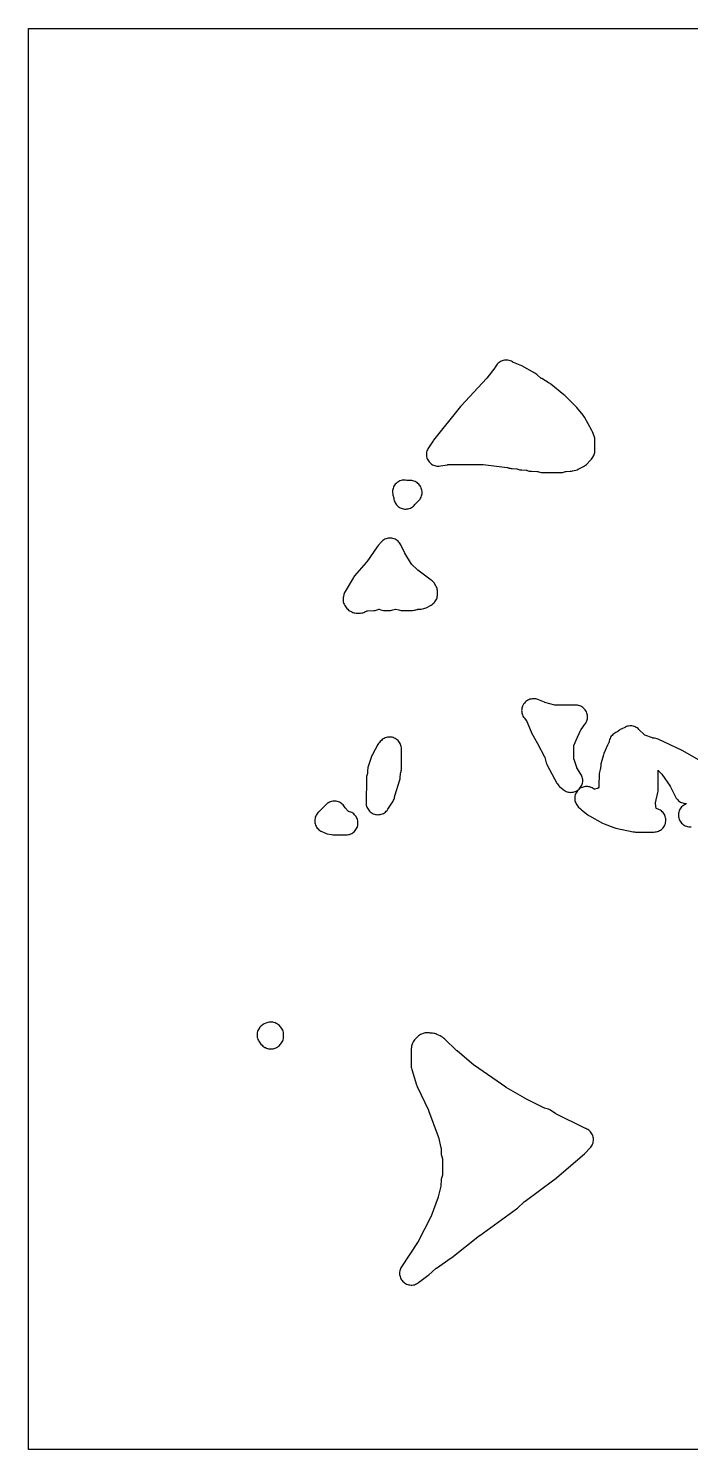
# Model space of a CAD drawing. Header units: millimetres. Extents: x 0 to 300, y 0 to 300.
# Drawn here: x 0 to 139.6, y 0 to 300 of the extents above; entities that cross this region are included whole.
import ezdxf

# ---------------------------------------------------------------- set-up
doc = ezdxf.new("R2010")
doc.units = ezdxf.units.MM
doc.layers.add('CUT', color=7, linetype='CONTINUOUS')

msp = doc.modelspace()

# ---------------------------------------------------------------- linework, layer by layer
at = {"layer": 'CUT'}
for points in [[(299.9386, 300), (299.9971, 299.9971), (300, 299.9386), (300, 0.0614), (299.9971, 0.0029), (299.9386, 0), (0.0614, 0), (0.0029, 0.0029), (0, 0.0614), (0, 299.9386), (0.0029, 299.9971), (0.0614, 300)], [(83.9357, 210.3425), (83.9227, 210.0987), (83.9336, 209.8548), (83.9682, 209.6131), (84.0263, 209.3759), (84.1072, 209.1455), (84.2101, 208.9242), (84.3342, 208.7139), (84.4782, 208.5167), (84.6408, 208.3345), (84.8203, 208.1691), (85.0151, 208.0219), (85.2234, 207.8945), (85.4431, 207.7879), (85.6721, 207.7033), (85.9083, 207.6415), (86.1494, 207.603), (86.3931, 207.5882), (86.6371, 207.5972), (86.879, 207.63), (88.3533, 207.9037), (88.3708, 207.9065), (88.4446, 207.9134), (88.4623, 207.9139), (95.7441, 207.9351), (95.8154, 207.9333), (95.8864, 207.9272), (100.9525, 207.3451), (100.9707, 207.3425), (101.0082, 207.3346), (101.0448, 207.3232), (101.0619, 207.3165), (101.1573, 207.2766), (101.3694, 207.199), (101.5876, 207.1408), (101.8102, 207.1026), (102.0353, 207.0846), (102.9724, 207.0522), (102.99, 207.0511), (103.0266, 207.0466), (103.0614, 207.0356), (103.078, 207.0291), (103.1754, 206.9883), (103.3875, 206.9107), (103.6057, 206.8525), (103.8282, 206.8143), (104.0533, 206.7963), (104.9907, 206.7639), (105.0082, 206.7629), (105.0447, 206.7583), (105.0793, 206.7474), (105.0959, 206.7409), (105.1864, 206.7032), (105.4011, 206.6251), (105.622, 206.5669), (105.8473, 206.5291), (106.0752, 206.5121), (107.2675, 206.4775), (107.2874, 206.4765), (107.3286, 206.471), (107.369, 206.4615), (107.3879, 206.4554), (107.6067, 206.3794), (107.8728, 206.3032), (108.1457, 206.2569), (108.422, 206.241), (112.1111, 206.2338), (112.3525, 206.245), (112.5916, 206.2795), (112.8264, 206.3368), (113.2551, 206.4639), (113.2602, 206.4653), (113.3089, 206.4757), (113.3339, 206.4788), (113.3575, 206.4804), (114.2325, 206.517), (114.4828, 206.5402), (114.7296, 206.5884), (115.4234, 206.7604), (115.693, 206.8437), (115.9516, 206.9569), (117.0356, 207.5062), (117.2615, 207.6358), (117.4727, 207.7883), (117.6668, 207.9619), (118.5533, 208.8418), (118.7412, 209.0505), (118.9044, 209.279), (119.0411, 209.5243), (119.2002, 209.8521), (119.2897, 210.06), (119.3601, 210.2751), (119.4107, 210.4957), (119.4411, 210.72), (119.4512, 210.9461), (119.4493, 213.0355), (119.4389, 213.261), (119.4082, 213.4846), (119.3575, 213.7046), (119.2871, 213.919), (118.9474, 214.8156), (118.7967, 215.1408), (117.2379, 217.9559), (117.1152, 218.155), (116.9743, 218.3417), (115.639, 219.9501), (115.4761, 220.1282), (113.1081, 222.477), (112.9252, 222.6414), (110.1362, 224.9105), (109.9862, 225.0235), (109.8281, 225.1249), (108.2294, 226.0673), (108.2143, 226.0767), (108.1541, 226.12), (108.1404, 226.1313), (107.2068, 226.9396), (107.0008, 227.1), (106.7792, 227.238), (104.0121, 228.7665), (103.7147, 228.9061), (102.2947, 229.4621), (102.2763, 229.4698), (102.2393, 229.4889), (102.1327, 229.5583), (102.132, 229.5572), (102.0551, 229.6102), (101.8363, 229.7308), (101.6064, 229.8289), (101.368, 229.9036), (101.1232, 229.9542), (100.8747, 229.98), (100.6247, 229.9809), (100.376, 229.9568), (100.1309, 229.908), (99.8919, 229.835), (99.6614, 229.7385), (99.4417, 229.6195), (99.2349, 229.4791), (99.0432, 229.3188), (98.8685, 229.1401), (98.7124, 228.9449), (98.5767, 228.7351), (98.4499, 228.5159), (98.409, 228.4501), (98.3639, 228.387), (96.6839, 226.1859), (96.6478, 226.1409), (96.6096, 226.0976), (91.242, 220.3), (91.1286, 220.1686), (85.4488, 213.1082), (85.3201, 212.9331), (84.346, 211.4799), (84.2202, 211.2707), (84.1153, 211.0502), (84.0324, 210.8205), (83.9724, 210.5839)], [(77.2281, 200.0778), (77.3351, 199.854), (77.4638, 199.642), (77.6128, 199.4438), (77.7807, 199.2613), (77.9659, 199.0963), (78.1665, 198.9505), (78.3806, 198.8253), (78.6061, 198.7219), (78.8406, 198.6414), (79.082, 198.5845), (79.3279, 198.5518), (79.5757, 198.5436), (79.8232, 198.56), (80.0678, 198.6009), (80.3072, 198.6658), (80.5389, 198.754), (80.7608, 198.8649), (80.9706, 198.9971), (81.1663, 199.1495), (81.3459, 199.3205), (81.5076, 199.5085), (81.5875, 199.6112), (81.6424, 199.6769), (81.7017, 199.7385), (82.2526, 200.2726), (82.4197, 200.4513), (82.5686, 200.6454), (82.6977, 200.8532), (82.8059, 201.0726), (82.8922, 201.3015), (82.9557, 201.5378), (82.9958, 201.7791), (83.0121, 202.0232), (83.0045, 202.2677), (82.973, 202.5103), (82.9179, 202.7487), (82.8399, 202.9805), (82.7395, 203.2036), (82.6178, 203.4158), (82.476, 203.6151), (82.3153, 203.7996), (82.1374, 203.9675), (81.9439, 204.1172), (81.7367, 204.2473), (81.5178, 204.3566), (81.2893, 204.4439), (81.0534, 204.5084), (80.8122, 204.5496), (80.5682, 204.567), (79.8927, 204.5821), (79.8745, 204.5829), (79.837, 204.5872), (79.7829, 204.5985), (79.5411, 204.637), (79.2967, 204.6516), (79.0521, 204.6422), (78.8095, 204.6089), (78.5713, 204.5521), (78.3399, 204.4722), (78.1174, 204.3701), (77.9059, 204.2468), (77.7075, 204.1033), (77.5241, 203.9411), (77.3575, 203.7617), (77.2091, 203.5669), (77.0806, 203.3586), (76.973, 203.1386), (76.8875, 202.9092), (76.8249, 202.6725), (76.7856, 202.4309), (76.7702, 202.1865), (76.7788, 201.9418), (76.8113, 201.6992), (76.8674, 201.4608), (77.0306, 200.8932), (77.0351, 200.8759), (77.0421, 200.8393), (77.0464, 200.7967), (77.083, 200.5515), (77.1438, 200.311)], [(67.1493, 177.5477), (67.3181, 177.3746), (67.5029, 177.2187), (67.702, 177.0813), (67.9133, 176.9638), (68.1966, 176.8238), (68.4076, 176.7314), (68.6263, 176.6587), (68.8507, 176.6066), (69.079, 176.5752), (69.3091, 176.5651), (69.8285, 176.5661), (70.053, 176.5767), (70.2755, 176.6073), (70.4944, 176.6578), (70.7079, 176.7278), (70.9143, 176.8166), (71.4001, 177.0521), (71.4186, 177.0606), (71.4581, 177.0749), (71.4997, 177.0808), (71.5201, 177.0822), (72.8524, 177.134), (73.0855, 177.154), (73.3157, 177.1957), (73.541, 177.2588), (73.7595, 177.3427), (73.8832, 177.3969), (73.9002, 177.4039), (73.9359, 177.4157), (73.9724, 177.4067), (73.9899, 177.4011), (74.3359, 177.2801), (74.6096, 177.2017), (74.8904, 177.1548), (75.1747, 177.1402), (76.1447, 177.1456), (76.3733, 177.1573), (76.5998, 177.1899), (76.8224, 177.2431), (77.3846, 177.405), (77.4018, 177.4095), (77.4378, 177.4164), (77.4737, 177.4102), (77.4912, 177.406), (78.1331, 177.2342), (78.3479, 177.1868), (78.5661, 177.1584), (78.7859, 177.1493), (81.0163, 177.1553), (81.2548, 177.1673), (81.4911, 177.202), (81.723, 177.2592), (81.9484, 177.3382), (82.0225, 177.3682), (82.0429, 177.3758), (82.0861, 177.388), (82.1304, 177.3954), (82.1521, 177.3972), (82.8123, 177.4337), (83.0799, 177.463), (83.3427, 177.5209), (83.5978, 177.6067), (83.8422, 177.7195), (84.8945, 178.2754), (85.1213, 178.4111), (85.3325, 178.5699), (85.5258, 178.7501), (85.5637, 178.7894), (85.7234, 178.9719), (85.8647, 179.1689), (85.9862, 179.3787), (86.0868, 179.5993), (86.1655, 179.8286), (86.2217, 180.0644), (86.2548, 180.3046), (86.2644, 180.5469), (86.2597, 181.0919), (86.2472, 181.321), (86.2137, 181.548), (86.1596, 181.771), (86.0852, 181.9881), (85.9912, 182.1975), (85.8434, 182.4902), (85.7316, 182.6884), (85.6023, 182.8756), (85.4565, 183.0504), (85.2933, 183.2287), (85.1218, 183.3989), (84.9346, 183.5518), (82.1031, 185.6445), (82.0371, 185.6968), (81.9749, 185.7536), (80.8514, 186.8523), (80.8476, 186.8562), (80.8143, 186.8944), (80.7992, 186.915), (80.7861, 186.9355), (79.374, 189.2525), (79.3486, 189.2961), (79.3251, 189.3406), (78.4981, 190.9891), (78.4973, 190.9886), (78.4, 191.1724), (78.2641, 191.3776), (78.1086, 191.5684), (77.9352, 191.743), (77.7453, 191.8997), (77.5411, 192.037), (77.3242, 192.1535), (77.097, 192.2482), (76.8616, 192.32), (76.6203, 192.3684), (76.3753, 192.3927), (76.1292, 192.3929), (75.8842, 192.3689), (75.6428, 192.3209), (75.4073, 192.2494), (75.1799, 192.155), (74.963, 192.0388), (74.7585, 191.9018), (74.5684, 191.7454), (74.3947, 191.571), (73.7306, 190.8353), (73.5303, 190.5823), (71.3252, 187.3941), (71.2866, 187.3414), (71.2453, 187.2908), (68.7767, 184.4291), (68.639, 184.2544), (68.5175, 184.0682), (66.7912, 181.1477), (66.681, 180.9395), (66.5909, 180.7218), (66.5217, 180.4966), (66.4218, 180.1071), (66.3755, 179.8851), (66.3495, 179.6598), (66.344, 179.433), (66.3592, 179.2067), (66.3947, 178.9827), (66.4504, 178.7628), (66.4694, 178.6999), (66.5648, 178.4381), (66.6886, 178.1886), (66.8395, 177.9544), (66.9979, 177.7362)], [(106.1123, 151.322), (107.3275, 149.0509), (107.3339, 149.0382), (108.8515, 146.2028), (108.8616, 146.1827), (108.896, 146.0958), (108.9025, 146.0741), (109.1986, 144.9778), (109.2894, 144.7049), (109.4109, 144.4443), (111.4251, 140.703), (111.5456, 140.5023), (111.6843, 140.3138), (111.8401, 140.139), (112.0115, 139.9796), (112.7788, 139.3304), (112.9732, 139.1816), (113.1812, 139.0525), (113.4009, 138.9444), (113.63, 138.8583), (113.8665, 138.795), (114.1081, 138.7552), (114.3524, 138.7391), (114.597, 138.7471), (114.8398, 138.7789), (115.0782, 138.8343), (115.3101, 138.9128), (115.5332, 139.0136), (115.7454, 139.1357), (115.9446, 139.278), (116.129, 139.4391), (116.2967, 139.6175), (116.4461, 139.8114), (116.5759, 140.019), (116.6847, 140.2383), (116.7716, 140.4672), (116.8357, 140.7034), (116.8763, 140.9449), (116.8932, 141.1891), (116.8861, 141.4338), (116.855, 141.6766), (116.8004, 141.9153), (116.7227, 142.1474), (116.6227, 142.3709), (116.5012, 142.5835), (115.6528, 143.9133), (115.65, 143.9179), (115.6261, 143.9627), (115.6162, 143.9861), (115.608, 144.009), (115.0495, 145.7002), (115.0479, 145.7053), (115.0359, 145.7539), (115.0321, 145.7788), (115.0297, 145.8027), (114.9846, 146.419), (114.9819, 146.4728), (114.9815, 146.5268), (114.9914, 147.1849), (115.0117, 148.529), (115.0125, 148.5488), (115.0173, 148.5895), (115.03, 148.6285), (115.0376, 148.6468), (115.8128, 150.3956), (115.8136, 150.3974), (116.4894, 151.922), (116.4966, 151.9371), (116.4982, 151.9405), (116.4986, 151.9414), (116.4987, 151.9416), (116.544, 152.0195), (116.5565, 152.0374), (117.3935, 153.1699), (117.5286, 153.3727), (117.6434, 153.5877), (117.7366, 153.8128), (117.8075, 154.0459), (117.8554, 154.2849), (117.8798, 154.5273), (117.8804, 154.771), (117.8573, 155.0136), (117.8108, 155.2527), (117.7411, 155.4862), (117.6491, 155.7119), (117.5355, 155.9275), (117.4015, 156.131), (117.2483, 156.3205), (117.0774, 156.4941), (116.8904, 156.6504), (116.6891, 156.7876), (116.4753, 156.9046), (116.2512, 157.0003), (116.0188, 157.0737), (115.7804, 157.1241), (115.5383, 157.151), (115.2946, 157.1543), (115.1885, 157.1505), (111.0946, 157.1246), (111.0757, 157.1249), (111.0366, 157.1284), (110.9981, 157.1356), (110.9797, 157.1404), (108.9056, 157.7381), (108.849, 157.756), (108.7933, 157.7765), (107.4252, 158.319), (107.1959, 158.3973), (106.9601, 158.4531), (106.72, 158.4857), (106.4779, 158.495), (106.236, 158.4807), (105.9966, 158.4432), (105.762, 158.3826), (105.5344, 158.2996), (105.3158, 158.1949), (105.1084, 158.0696), (104.9142, 157.9248), (104.7348, 157.7618), (104.5721, 157.5823), (104.4275, 157.3879), (104.3024, 157.1803), (104.198, 156.9617), (104.1153, 156.7339), (104.055, 156.4992), (104.0177, 156.2598), (104.0037, 156.0179), (104.0133, 155.7758), (104.0462, 155.5357), (104.1022, 155.3), (104.1808, 155.0708), (104.2812, 154.8502), (104.4025, 154.6405), (104.5435, 154.4434), (105.0448, 153.8101), (105.0557, 153.7957), (105.0762, 153.7642), (105.0939, 153.7308), (105.101, 153.7148), (106.0095, 151.5384)], [(71.4846, 135.3726), (71.6081, 135.1612), (71.7517, 134.9628), (71.914, 134.7794), (72.0934, 134.6128), (72.2883, 134.4645), (72.4968, 134.336), (72.7169, 134.2286), (72.9464, 134.1431), (73.1831, 134.0806), (73.4249, 134.0415), (73.6693, 134.0262), (73.914, 134.035), (74.1567, 134.0676), (74.3951, 134.1238), (74.6268, 134.2031), (74.8496, 134.3047), (75.0614, 134.4275), (75.2602, 134.5705), (75.4441, 134.7323), (75.6112, 134.9113), (75.6124, 134.9127), (75.8146, 135.1878), (76.8855, 136.8752), (76.999, 137.0736), (77.0939, 137.2815), (77.1694, 137.4971), (77.225, 137.7188), (77.26, 137.9447), (77.2758, 138.0903), (77.2786, 138.1108), (77.2966, 138.1942), (77.3025, 138.214), (78.2724, 141.1821), (78.333, 141.4003), (78.3735, 141.6231), (78.3937, 141.8487), (78.4292, 142.6538), (78.4306, 142.6749), (78.4372, 142.7181), (78.4484, 142.7604), (78.4554, 142.7804), (78.5007, 142.8991), (78.5724, 143.1163), (78.624, 143.3391), (78.655, 143.5656), (78.6652, 143.7941), (78.6599, 147.9111), (78.6478, 148.1535), (78.6122, 148.3936), (78.5536, 148.629), (78.4724, 148.8577), (78.3694, 149.0775), (78.2456, 149.2862), (78.1022, 149.4819), (77.9404, 149.6628), (77.7619, 149.8272), (77.5683, 149.9734), (77.3614, 150.1003), (77.1431, 150.2064), (76.9157, 150.2909), (76.6811, 150.353), (76.4415, 150.392), (76.1994, 150.4076), (75.9568, 150.3996), (75.7162, 150.3682), (75.4798, 150.3136), (75.2497, 150.2364), (75.0283, 150.1371), (74.8175, 150.0169), (74.6193, 149.8768), (74.4357, 149.7182), (74.1724, 149.4675), (73.9965, 149.2818), (73.8404, 149.0792), (73.7059, 148.8616), (72.5326, 146.7276), (72.4321, 146.5231), (72.3505, 146.3103), (71.6502, 144.1993), (71.5879, 143.9777), (71.5462, 143.7514), (71.5255, 143.5222), (71.4904, 142.7253), (71.4888, 142.7033), (71.4818, 142.6584), (71.4698, 142.6145), (71.4622, 142.5938), (71.432, 142.5176), (71.3572, 142.3006), (71.3026, 142.0776), (71.2686, 141.8505), (71.2557, 141.6213), (71.2028, 136.5521), (71.2122, 136.3074), (71.2455, 136.0648), (71.3025, 135.8266), (71.3824, 135.5952)], [(60.5757, 133.7267), (60.4913, 133.4984), (60.4295, 133.2629), (60.3908, 133.0225), (60.3758, 132.7795), (60.3845, 132.5362), (60.4168, 132.2948), (60.4724, 132.0578), (60.5508, 131.8273), (60.6512, 131.6055), (60.7728, 131.3946), (60.9143, 131.1964), (61.0744, 131.013), (61.2515, 130.846), (61.4441, 130.6971), (61.6503, 130.5675), (61.8681, 130.4587), (62.5342, 130.1653), (62.7665, 130.0766), (63.0065, 130.0113), (63.9192, 129.8112), (64.1877, 129.7675), (64.4594, 129.7533), (66.9956, 129.7583), (67.2401, 129.7707), (67.4823, 129.8071), (67.7197, 129.8669), (67.9501, 129.9497), (68.1713, 130.0546), (68.3812, 130.1806), (68.5778, 130.3266), (68.7591, 130.4911), (68.9235, 130.6726), (69.0693, 130.8692), (69.1952, 131.0792), (69.3, 131.3005), (69.3826, 131.531), (69.4422, 131.7684), (69.4784, 132.0106), (69.4907, 132.2551), (69.479, 132.4996), (69.4435, 132.7419), (69.3844, 132.9795), (69.3024, 133.2102), (69.1982, 133.4317), (69.0728, 133.642), (68.9275, 133.839), (68.7636, 134.0209), (68.5827, 134.1859), (68.3865, 134.3323), (68.1769, 134.4589), (67.956, 134.5644), (67.7258, 134.6478), (67.5824, 134.6843), (67.5825, 134.6848), (67.4669, 134.7154), (67.4383, 134.7415), (67.4253, 134.7553), (66.7906, 135.4577), (66.7788, 135.4714), (66.7563, 135.5014), (66.7556, 135.5025), (66.6401, 135.7099), (66.5034, 135.9078), (66.3484, 136.0916), (66.1765, 136.2596), (65.9892, 136.4104), (65.7882, 136.5424), (65.5756, 136.6546), (65.3531, 136.7458), (65.1229, 136.8152), (64.8871, 136.8622), (64.6479, 136.8863), (64.4074, 136.8873), (64.168, 136.8652), (63.9318, 136.8202), (63.701, 136.7528), (63.4778, 136.6634), (63.2642, 136.5531), (63.0621, 136.4227), (62.8736, 136.2736), (62.7002, 136.107), (62.6557, 136.0599), (61.2871, 134.6795), (61.2295, 134.6245), (61.1205, 134.527), (60.9556, 134.3478), (60.809, 134.1535), (60.6819, 133.9458)], [(51.103, 84.5612), (51.3401, 84.5706), (51.5752, 84.6025), (51.8063, 84.6565), (52.0312, 84.7322), (52.2479, 84.8288), (52.2738, 84.8419), (52.5083, 84.9765), (52.7269, 85.1356), (52.927, 85.3174), (53.0856, 85.478), (53.249, 85.6606), (53.3938, 85.8583), (53.5186, 86.0693), (53.6221, 86.2915), (53.7033, 86.5227), (53.7615, 86.7608), (53.7961, 87.0034), (53.8068, 87.2483), (53.805, 87.579), (53.7916, 87.8243), (53.7542, 88.0672), (53.6931, 88.3052), (53.609, 88.536), (53.5026, 88.7575), (53.375, 88.9675), (53.2273, 89.1639), (53.0612, 89.3449), (52.9136, 89.4905), (52.7234, 89.66), (52.5169, 89.8092), (52.2963, 89.9367), (52.2294, 89.9709), (51.9984, 90.0747), (51.7582, 90.1546), (51.5111, 90.2097), (51.2597, 90.2396), (51.0065, 90.2439), (50.7543, 90.2226), (50.5054, 90.1759), (50.2626, 90.1042), (50.0283, 90.0084), (49.7093, 89.8586), (49.5052, 89.7511), (49.3119, 89.6251), (49.131, 89.482), (48.9641, 89.3227), (48.8126, 89.1487), (48.6778, 88.9616), (48.6231, 88.8776), (48.5023, 88.6717), (48.4018, 88.4553), (48.3224, 88.2302), (48.2648, 87.9986), (48.2295, 87.7625), (48.2169, 87.5242), (48.2271, 87.2857), (48.26, 87.0493), (48.3153, 86.8171), (48.3925, 86.5913), (48.4908, 86.3738), (48.5736, 86.2118), (48.7004, 85.992), (48.8489, 85.7862), (49.0174, 85.5965), (49.26, 85.3499), (49.4511, 85.1748), (49.6593, 85.0204), (49.8824, 84.8884), (49.9625, 84.8465), (50.1776, 84.7465), (50.4013, 84.6673), (50.6315, 84.6098), (50.8661, 84.5743)], [(78.2625, 37.468), (78.2506, 37.2268), (78.262, 36.9857), (78.2966, 36.7468), (78.3541, 36.5123), (78.4339, 36.2844), (78.5354, 36.0654), (78.6575, 35.8571), (78.7991, 35.6616), (78.959, 35.4807), (79.1355, 35.316), (79.3271, 35.1691), (79.532, 35.0414), (79.7482, 34.934), (79.9738, 34.848), (80.2066, 34.7842), (80.4445, 34.7431), (80.6853, 34.7251), (80.9266, 34.7305), (81.1664, 34.7591), (81.4022, 34.8107), (81.632, 34.8848), (81.8535, 34.9807), (82.0648, 35.0976), (82.2638, 35.2343), (84.2397, 36.7368), (84.4116, 36.8801), (85.8853, 38.2249), (85.9494, 38.2795), (86.0171, 38.3295), (89.1306, 40.4643), (89.2622, 40.5611), (95.1419, 45.1851), (95.1549, 45.195), (95.1836, 45.2164), (102.8923, 50.7992), (103.1072, 50.9738), (104.6352, 52.3623), (104.6812, 52.402), (104.7291, 52.4394), (110.7811, 56.9227), (110.9227, 57.0358), (117.2328, 62.4606), (117.3846, 62.6024), (118.4351, 63.6695), (118.6003, 63.8548), (118.7463, 64.0556), (118.8716, 64.2699), (118.9751, 64.4955), (119.0556, 64.7303), (119.1125, 64.9719), (119.1452, 65.218), (119.1533, 65.4661), (119.1367, 65.7138), (119.0957, 65.9586), (119.0306, 66.1981), (118.942, 66.43), (118.8309, 66.652), (118.6984, 66.8619), (118.5456, 67.0576), (118.3742, 67.2371), (118.1859, 67.3988), (117.9824, 67.5411), (117.7659, 67.6624), (117.5384, 67.7617), (117.4606, 67.7867), (117.3454, 67.8305), (117.3275, 67.8389), (111.2228, 70.8952), (111.1647, 70.9263), (111.1083, 70.9606), (110.1789, 71.5599), (109.9141, 71.7087), (109.6333, 71.8242), (108.8541, 72.0908), (108.7791, 72.1193), (108.7061, 72.1526), (104.7677, 74.1124), (104.7352, 74.1292), (104.7032, 74.147), (100.7367, 76.4283), (100.6909, 76.456), (100.6464, 76.4857), (94.0378, 81.1042), (93.9948, 81.1357), (93.9533, 81.169), (90.3928, 84.1535), (90.3632, 84.1791), (90.3344, 84.2057), (87.7144, 86.7061), (87.5151, 86.8773), (87.2989, 87.0265), (87.0016, 87.2095), (86.7873, 87.3274), (86.1362, 87.645), (85.9153, 87.7399), (85.6863, 87.8132), (85.4514, 87.8641), (85.2126, 87.8922), (84.7598, 87.9235), (84.7383, 87.9256), (84.5608, 87.9579), (84.3344, 87.9885), (84.1061, 87.9983), (83.8779, 87.9873), (83.6517, 87.9554), (83.4293, 87.903), (83.2126, 87.8306), (82.9088, 87.7133), (82.6687, 87.6057), (82.4412, 87.4735), (82.2289, 87.3182), (82.034, 87.1414), (81.5956, 86.6993), (81.4197, 86.5021), (81.2656, 86.2873), (81.135, 86.0575), (80.9956, 85.7789), (80.9019, 85.5678), (80.8281, 85.3489), (80.7748, 85.1241), (80.7425, 84.8953), (80.7314, 84.6646), (80.7252, 80.974), (80.737, 80.7278), (80.7729, 80.4839), (80.8327, 80.2448), (81.8164, 76.999), (81.8778, 76.8209), (81.9524, 76.6479), (84.3269, 71.6693), (84.35, 71.6179), (84.3706, 71.5654), (86.3962, 66.0545), (86.4175, 65.9914), (86.4353, 65.9272), (86.9805, 63.7238), (86.9849, 63.704), (86.9966, 63.6203), (86.9979, 63.6001), (87.0373, 62.5099), (87.0537, 62.3005), (87.0876, 62.0932), (87.1389, 61.8895), (87.2846, 61.3979), (87.2896, 61.3797), (87.2971, 61.341), (87.3008, 61.3018), (87.3013, 61.283), (87.2978, 58.0506), (87.2973, 58.0308), (87.293, 57.9897), (87.2847, 57.9492), (87.2792, 57.9301), (87.1473, 57.5115), (87.0905, 57.2995), (87.0526, 57.0833), (87.0338, 56.8646), (86.9868, 55.7415), (86.9855, 55.7216), (86.9736, 55.6392), (86.9692, 55.6197), (86.406, 53.3677), (86.39, 53.3098), (86.3711, 53.2528), (84.9567, 49.3038), (84.925, 49.2243), (84.8878, 49.1472), (82.0795, 43.817), (82.0511, 43.7662), (82.0204, 43.7168), (78.6603, 38.5957), (78.5378, 38.3877), (78.4359, 38.1689), (78.3556, 37.9412), (78.2976, 37.7068)]]:
    msp.add_lwpolyline(points, close=True, dxfattribs=at)
msp.add_lwpolyline([(142.7729, 144.774), (138.0076, 147.4807), (137.8402, 147.5677), (132.807, 149.9438), (132.5502, 150.048), (132.2833, 150.1232), (132.0098, 150.1684), (131.7255, 150.1993), (131.7018, 150.2026), (131.6045, 150.2254), (131.5819, 150.233), (129.9914, 150.8182), (129.9302, 150.8446), (129.8805, 150.8889), (128.7321, 152.0324), (128.5567, 152.1912), (128.3671, 152.3328), (128.165, 152.4557), (127.9521, 152.559), (127.9389, 152.5647), (127.7175, 152.6473), (127.4893, 152.7087), (127.2564, 152.7482), (127.0207, 152.7656), (126.7845, 152.7606), (126.5498, 152.7334), (126.3187, 152.6842), (126.0933, 152.6133), (125.8756, 152.5215), (124.9987, 152.1018), (124.8064, 151.9992), (124.6238, 151.8803), (124.4522, 151.7459), (124.2929, 151.597), (124.25, 151.5532), (124.2034, 151.5103), (124.1149, 151.4796), (123.8772, 151.3833), (123.6507, 151.2631), (123.4376, 151.1203), (123.2404, 150.9565), (123.0609, 150.7733), (122.9011, 150.5727), (122.7628, 150.3568), (122.6473, 150.1278), (122.5558, 149.8882), (122.4894, 149.6405), (122.4487, 149.3873), (122.4434, 149.3381), (122.4142, 149.2849), (122.247, 149.0119), (122.0804, 148.6893), (121.3432, 146.9661), (121.2371, 146.6668), (120.7632, 145.0005), (120.7022, 144.7295), (120.6716, 144.4535), (120.6392, 143.8632), (120.6376, 143.843), (120.631, 143.8017), (120.6203, 143.7612), (120.6136, 143.7421), (120.5402, 143.5479), (120.4568, 143.2843), (120.4031, 143.013), (120.3796, 142.7375), (120.2969, 139.9426), (120.2959, 139.9228), (120.2906, 139.8826), (120.2701, 139.8477), (120.2588, 139.8314), (120.1263, 139.6506), (120.1138, 139.6344), (120.0855, 139.6031), (120.047, 139.5861), (120.0276, 139.5793), (119.3996, 139.377), (119.3811, 139.3715), (119.3429, 139.3633), (119.2785, 139.4155), (119.0808, 139.5604), (118.8698, 139.6852), (118.6477, 139.7887), (118.4165, 139.87), (118.1784, 139.9283), (117.9358, 139.963), (117.691, 139.9738), (117.4462, 139.9605), (117.204, 139.9233), (116.9665, 139.8626), (116.7362, 139.779), (116.5151, 139.6731), (116.3055, 139.5462), (116.1093, 139.3993), (115.9284, 139.2339), (115.7646, 139.0516), (115.6194, 138.8542), (115.4943, 138.6435), (115.3904, 138.4215), (115.3087, 138.1904), (115.25, 137.9525), (115.2149, 137.7099), (115.2038, 137.4651), (115.2166, 137.2203), (115.2534, 136.978), (115.3137, 136.7405), (115.397, 136.51), (115.5025, 136.2887), (115.6291, 136.0789), (115.7757, 135.8824), (115.9407, 135.7013), (116.4007, 135.2438), (116.5973, 135.0679), (117.9368, 133.9909), (118.1119, 133.8623), (118.2974, 133.7493), (121.0877, 132.213), (121.4152, 132.0623), (123.4703, 131.2911), (123.6519, 131.2308), (123.8376, 131.1845), (127.5234, 130.4147), (127.7762, 130.3753), (128.0317, 130.3619), (131.904, 130.3576), (132.1506, 130.3695), (132.3947, 130.4057), (132.6342, 130.4657), (132.8665, 130.5491), (133.0894, 130.655), (133.3009, 130.7823), (133.4987, 130.9299), (133.6811, 131.0963), (133.8461, 131.2799), (133.9922, 131.4788), (134.118, 131.6912), (134.2223, 131.9149), (134.304, 132.1478), (134.3623, 132.3877), (134.3966, 132.6321), (134.4067, 132.8787), (134.3925, 133.1251), (134.354, 133.3689), (134.2916, 133.6078), (134.206, 133.8393), (134.098, 134.0612), (133.9686, 134.2714), (133.8191, 134.4679), (133.651, 134.6486), (133.4659, 134.8119), (133.2656, 134.9561), (133.052, 135.0798), (132.8273, 135.1819), (132.5936, 135.2614), (132.4477, 135.2954), (132.4015, 135.3085), (132.3928, 135.345), (132.3898, 135.3633), (132.2459, 136.3931), (132.2439, 136.4106), (132.242, 136.4471), (132.2467, 136.4828), (132.2501, 136.5003), (132.7355, 138.7003), (132.7787, 138.961), (132.7942, 139.2248), (132.8153, 142.9684), (132.8153, 142.9766), (132.8142, 142.9937), (132.8056, 143.2027), (132.7967, 143.268), (132.7932, 143.3226), (132.7823, 143.4045), (132.8212, 143.3687), (133.514, 142.6677), (133.5263, 142.6547), (133.5738, 142.5968), (133.5842, 142.5823), (135.3149, 140.0356), (135.3576, 139.9682), (135.3957, 139.8981), (136.4698, 137.76), (136.5941, 137.5408), (136.7399, 137.3353), (136.9055, 137.1455), (137.0894, 136.9734), (137.2897, 136.8206), (137.5044, 136.6888), (137.7312, 136.5792), (137.968, 136.493), (138.2121, 136.4311), (138.4613, 136.3941), (138.6177, 136.3867), (138.6176, 136.3849), (138.7603, 136.3785), (138.7745, 136.3764), (138.7298, 136.3483), (138.3361, 136.1266), (138.1249, 135.9934), (137.928, 135.8397), (137.7475, 135.6671), (137.585, 135.4774), (137.4423, 135.2725), (137.3208, 135.0543), (137.2216, 134.8251), (137.1458, 134.5871), (137.0941, 134.3428), (137.0671, 134.0945), (137.065, 133.8448), (137.0877, 133.5961), (137.1352, 133.3509), (137.207, 133.1116), (137.3022, 132.8808), (137.42, 132.6605), (137.5591, 132.4532), (137.7183, 132.2607), (137.8959, 132.0851), (138.0901, 131.9281), (138.299, 131.7912), (138.5205, 131.6759), (138.7525, 131.5832), (138.9925, 131.5142), (139.2382, 131.4694), (139.4871, 131.4494), (139.7368, 131.4543)], dxfattribs=at)

doc.saveas('drawing.dxf')
